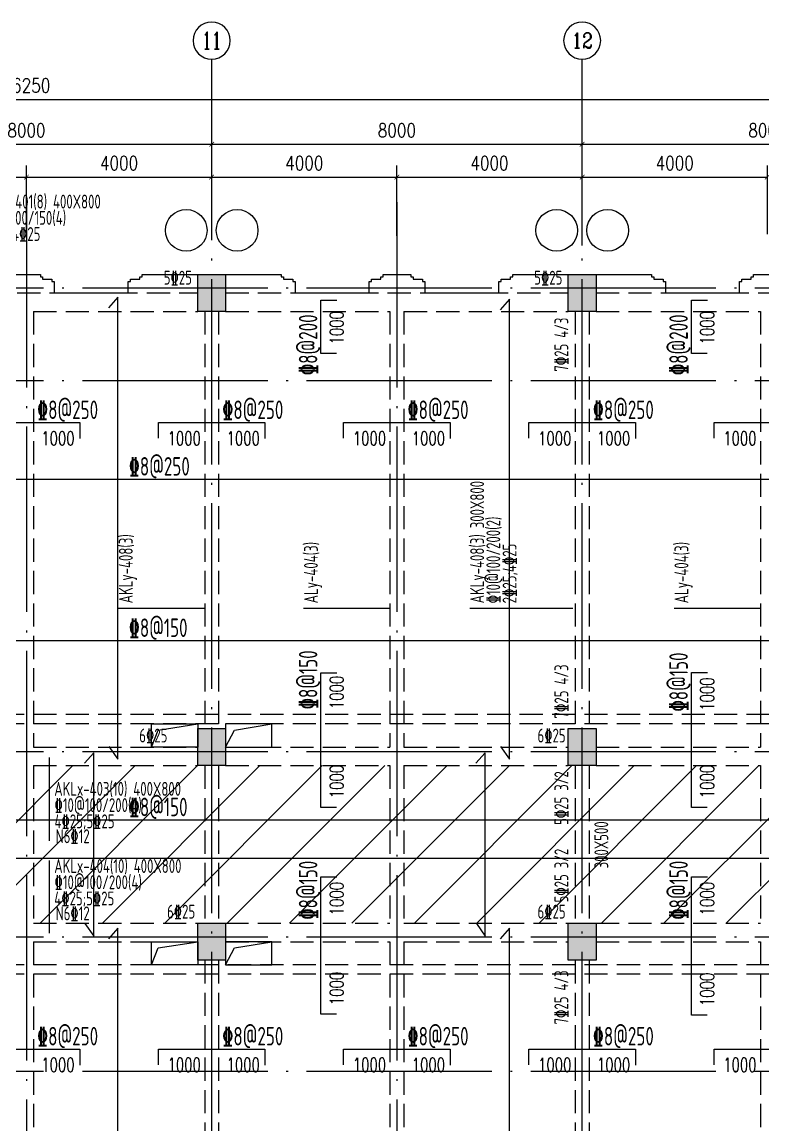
# Model space of a CAD drawing. Header units: millimetres. Extents: x 2998490 to 15040601, y 444546 to 7822218.
# Drawn here: x 14180175 to 14196175, y 7587249 to 7611047 of the extents above; entities that cross this region are included whole.
import ezdxf
from ezdxf.enums import TextEntityAlignment as Align

# ---------------------------------------------------------------- set-up
doc = ezdxf.new("R2010")
doc.units = ezdxf.units.MM
doc.header["$LTSCALE"] = 2000
doc.linetypes.add('DASH', pattern=[0.35, 0.25, -0.1])
doc.linetypes.add('DOTE', pattern=[2.42, 2, -0.2, 0.02, -0.2])
for name, color, linetype in [('3-AXIS', 3, 'Continuous'), ('3-AXIS_TEXT', 7, 'Continuous'), ('3-ban', 84, 'Continuous'), ('3-ban-hatch', 9, 'Continuous'), ('3-ban-rein', 1, 'Continuous'), ('3-ban-TEXT', 7, 'Continuous'), ('3-column-DOWN', 232, 'Continuous'), ('3-COLUMN-UP', 2, 'Continuous'), ('3-dote', 43, 'DOTE'), ('3-HATCH', 8, 'Continuous'), ('3-liang-rein-X', 54, 'Continuous'), ('3-liang-rein-Y', 130, 'Continuous'), ('3-liang-R截面-X', 50, 'Continuous'), ('3-liang-R截面-Y', 70, 'Continuous'), ('3-liang-s-1', 44, 'Continuous'), ('3-liang-xu', 120, 'DASH'), ('3-装饰线脚', 7, 'Continuous'), ('AXIS', 3, 'Continuous'), ('AXIS_TEXT', 7, 'Continuous')]:
    doc.layers.add(name, color=color, linetype=linetype)
doc.layers.add('3-零部件', color=73, linetype='Continuous', lineweight=5)
doc.styles.add('_TCH_AXIS', font='COMPLEX', dxfattribs={"bigfont": 'GBCBIG'})
doc.styles.add('COMPLEX', font='COMPLEX')
doc.styles.add('DIM_FONT', font='SIMPLEX', dxfattribs={"width": 0.8, "bigfont": 'HZTXT'})
doc.styles.add('TJ1', font='tj-romans1.shx', dxfattribs={"width": 0.8, "bigfont": 'tj-hztxt1.shx'})
doc.styles.add('TSSD_Rein', font='Tssdeng.shx', dxfattribs={"width": 0.7, "bigfont": 'hztxt.shx'})
doc.dimstyles.new('DIMN100', dxfattribs={"dimtxt": 300, "dimasz": 100, "dimexe": 250, "dimexo": 300, "dimgap": 150, "dimtad": 1, "dimdec": 0, "dimzin": 0, "dimdsep": 46, "dimtxsty": 'DIM_FONT', "dimblk": 'ARCHTICK', "dimcen": 0.09, "dimclrt": 7, "dimazin": 2, "dimtfac": 1, "dimtdec": 0, "dimtix": 1, "dimtmove": 2, "dimatfit": 3, "dimldrblk": 'ARCHTICK', "dimfxl": 0, "dimtolj": 1, "dimtzin": 0, "dimarcsym": 0})

# ---------------------------------------------------------------- blocks, each defined once
blk = doc.blocks.new('_ArchTick')
at = {"color": 0, "linetype": 'ByBlock', "const_width": 0.15}
blk.add_lwpolyline([(-0.5, -0.5), (0.5, 0.5)], dxfattribs=at)
blk = doc.blocks.new('*D474')
at = {"layer": 'AXIS', "color": 0, "lineweight": -2}
for p, q in [((14176270, 7607234), (14176270, 7608660)), ((14184270, 7607234), (14184270, 7608660)), ((14176270, 7608410), (14184270, 7608410))]:
    blk.add_line(p, q, dxfattribs=at)
at = {"layer": 'Defpoints', "color": 0}
for p in [(14184270, 7608410), (14176270, 7606934), (14184270, 7606934)]:
    blk.add_point(p, dxfattribs=at)
at = {"layer": 'AXIS', "color": 0, "lineweight": -2, "xscale": 100, "yscale": 100, "zscale": 100, "rotation": 180}
blk.add_blockref('_ArchTick', (14176270, 7608410), dxfattribs=at)
at = {"layer": 'AXIS', "color": 0, "lineweight": -2, "xscale": 100, "yscale": 100, "zscale": 100}
blk.add_blockref('_ArchTick', (14184270, 7608410), dxfattribs=at)
at = {"layer": 'AXIS', "color": 7, "insert": (14180270, 7608710), "char_height": 300, "attachment_point": 5, "style": 'DIM_FONT'}
blk.add_mtext('\\A1;8000', dxfattribs=at)
blk = doc.blocks.new('*D475')
at = {"layer": 'AXIS', "color": 0, "lineweight": -2}
for p, q in [((14184270, 7607234), (14184270, 7608660)), ((14192270, 7607234), (14192270, 7608660)), ((14184270, 7608410), (14192270, 7608410))]:
    blk.add_line(p, q, dxfattribs=at)
at = {"layer": 'Defpoints', "color": 0}
for p in [(14192270, 7608410), (14184270, 7606934), (14192270, 7606934)]:
    blk.add_point(p, dxfattribs=at)
at = {"layer": 'AXIS', "color": 0, "lineweight": -2, "xscale": 100, "yscale": 100, "zscale": 100, "rotation": 180}
blk.add_blockref('_ArchTick', (14184270, 7608410), dxfattribs=at)
at = {"layer": 'AXIS', "color": 0, "lineweight": -2, "xscale": 100, "yscale": 100, "zscale": 100}
blk.add_blockref('_ArchTick', (14192270, 7608410), dxfattribs=at)
at = {"layer": 'AXIS', "color": 7, "insert": (14188270, 7608710), "char_height": 300, "attachment_point": 5, "style": 'DIM_FONT'}
blk.add_mtext('\\A1;8000', dxfattribs=at)
blk = doc.blocks.new('*D476')
at = {"layer": 'AXIS', "color": 0, "lineweight": -2}
for p, q in [((14192270, 7607234), (14192270, 7608660)), ((14200270, 7607234), (14200270, 7608660)), ((14192270, 7608410), (14200270, 7608410))]:
    blk.add_line(p, q, dxfattribs=at)
at = {"layer": 'Defpoints', "color": 0}
for p in [(14200270, 7608410), (14192270, 7606934), (14200270, 7606934)]:
    blk.add_point(p, dxfattribs=at)
at = {"layer": 'AXIS', "color": 0, "lineweight": -2, "xscale": 100, "yscale": 100, "zscale": 100, "rotation": 180}
blk.add_blockref('_ArchTick', (14192270, 7608410), dxfattribs=at)
at = {"layer": 'AXIS', "color": 0, "lineweight": -2, "xscale": 100, "yscale": 100, "zscale": 100}
blk.add_blockref('_ArchTick', (14200270, 7608410), dxfattribs=at)
at = {"layer": 'AXIS', "color": 7, "insert": (14196270, 7608710), "char_height": 300, "attachment_point": 5, "style": 'DIM_FONT'}
blk.add_mtext('\\A1;8000', dxfattribs=at)
blk = doc.blocks.new('_AXISO')
blk.add_circle((0, 0), 0.5)
at = {"layer": '3-AXIS_TEXT', "style": 'COMPLEX', "width": 1.041667}
blk.add_attdef('A', text='', height=0.56, dxfattribs=at).set_placement((-0.25, -0.28), (0.25, -0.28), align=Align.FIT)
blk = doc.blocks.new('*D479')
at = {"layer": 'AXIS', "color": 0, "lineweight": -2}
for p, q in [((14138270, 7607536), (14138270, 7609626)), ((14214520, 7607536), (14214520, 7609626)), ((14138270, 7609376), (14214520, 7609376))]:
    blk.add_line(p, q, dxfattribs=at)
at = {"layer": 'Defpoints', "color": 0}
for p in [(14214520, 7609376), (14138270, 7607236), (14214520, 7607236)]:
    blk.add_point(p, dxfattribs=at)
at = {"layer": 'AXIS', "color": 0, "lineweight": -2, "xscale": 100, "yscale": 100, "zscale": 100, "rotation": 180}
blk.add_blockref('_ArchTick', (14138270, 7609376), dxfattribs=at)
at = {"layer": 'AXIS', "color": 0, "lineweight": -2, "xscale": 100, "yscale": 100, "zscale": 100}
blk.add_blockref('_ArchTick', (14214520, 7609376), dxfattribs=at)
at = {"layer": 'AXIS', "color": 7, "insert": (14180271, 7609676), "char_height": 300, "attachment_point": 5, "style": 'DIM_FONT'}
blk.add_mtext('\\A1;76250', dxfattribs=at)
blk = doc.blocks.new('*D1157')
at = {"layer": '3-零部件', "color": 0, "lineweight": -2}
for p, q in [((14176270, 7606294), (14176270, 7607952)), ((14180270, 7606436), (14180270, 7607952)), ((14176270, 7607702), (14180270, 7607702))]:
    blk.add_line(p, q, dxfattribs=at)
at = {"layer": 'Defpoints', "color": 0}
for p in [(14180270, 7607702), (14180270, 7606136), (14176270, 7605994)]:
    blk.add_point(p, dxfattribs=at)
at = {"layer": '3-零部件', "color": 0, "lineweight": -2, "xscale": 100, "yscale": 100, "zscale": 100, "rotation": 180}
blk.add_blockref('_ArchTick', (14176270, 7607702), dxfattribs=at)
at = {"layer": '3-零部件', "color": 0, "lineweight": -2, "xscale": 100, "yscale": 100, "zscale": 100}
blk.add_blockref('_ArchTick', (14180270, 7607702), dxfattribs=at)
at = {"layer": '3-零部件', "color": 7, "insert": (14178270, 7608002), "char_height": 300, "attachment_point": 5, "style": 'DIM_FONT'}
blk.add_mtext('\\A1;4000', dxfattribs=at)
blk = doc.blocks.new('*D1158')
at = {"layer": '3-零部件', "color": 0, "lineweight": -2}
for p, q in [((14180270, 7606436), (14180270, 7607952)), ((14184270, 7606436), (14184270, 7607952)), ((14180270, 7607702), (14184270, 7607702))]:
    blk.add_line(p, q, dxfattribs=at)
at = {"layer": 'Defpoints', "color": 0}
for p in [(14184270, 7607702), (14180270, 7606136), (14184270, 7606136)]:
    blk.add_point(p, dxfattribs=at)
at = {"layer": '3-零部件', "color": 0, "lineweight": -2, "xscale": 100, "yscale": 100, "zscale": 100, "rotation": 180}
blk.add_blockref('_ArchTick', (14180270, 7607702), dxfattribs=at)
at = {"layer": '3-零部件', "color": 0, "lineweight": -2, "xscale": 100, "yscale": 100, "zscale": 100}
blk.add_blockref('_ArchTick', (14184270, 7607702), dxfattribs=at)
at = {"layer": '3-零部件', "color": 7, "insert": (14182270, 7608002), "char_height": 300, "attachment_point": 5, "style": 'DIM_FONT'}
blk.add_mtext('\\A1;4000', dxfattribs=at)
blk = doc.blocks.new('*D1159')
at = {"layer": '3-零部件', "color": 0, "lineweight": -2}
for p, q in [((14184270, 7606436), (14184270, 7607952)), ((14188270, 7606436), (14188270, 7607952)), ((14184270, 7607702), (14188270, 7607702))]:
    blk.add_line(p, q, dxfattribs=at)
at = {"layer": 'Defpoints', "color": 0}
for p in [(14188270, 7607702), (14184270, 7606136), (14188270, 7606136)]:
    blk.add_point(p, dxfattribs=at)
at = {"layer": '3-零部件', "color": 0, "lineweight": -2, "xscale": 100, "yscale": 100, "zscale": 100, "rotation": 180}
blk.add_blockref('_ArchTick', (14184270, 7607702), dxfattribs=at)
at = {"layer": '3-零部件', "color": 0, "lineweight": -2, "xscale": 100, "yscale": 100, "zscale": 100}
blk.add_blockref('_ArchTick', (14188270, 7607702), dxfattribs=at)
at = {"layer": '3-零部件', "color": 7, "insert": (14186270, 7608002), "char_height": 300, "attachment_point": 5, "style": 'DIM_FONT'}
blk.add_mtext('\\A1;4000', dxfattribs=at)
blk = doc.blocks.new('*D1160')
at = {"layer": '3-零部件', "color": 0, "lineweight": -2}
for p, q in [((14188270, 7606436), (14188270, 7607952)), ((14192270, 7606224), (14192270, 7607952)), ((14188270, 7607702), (14192270, 7607702))]:
    blk.add_line(p, q, dxfattribs=at)
at = {"layer": 'Defpoints', "color": 0}
for p in [(14192270, 7607702), (14188270, 7606136), (14192270, 7605924)]:
    blk.add_point(p, dxfattribs=at)
at = {"layer": '3-零部件', "color": 0, "lineweight": -2, "xscale": 100, "yscale": 100, "zscale": 100, "rotation": 180}
blk.add_blockref('_ArchTick', (14188270, 7607702), dxfattribs=at)
at = {"layer": '3-零部件', "color": 0, "lineweight": -2, "xscale": 100, "yscale": 100, "zscale": 100}
blk.add_blockref('_ArchTick', (14192270, 7607702), dxfattribs=at)
at = {"layer": '3-零部件', "color": 7, "insert": (14190270, 7608002), "char_height": 300, "attachment_point": 5, "style": 'DIM_FONT'}
blk.add_mtext('\\A1;4000', dxfattribs=at)
blk = doc.blocks.new('*D1161')
at = {"layer": '3-零部件', "color": 0, "lineweight": -2}
for p, q in [((14192270, 7606224), (14192270, 7607952)), ((14196270, 7606470), (14196270, 7607952)), ((14192270, 7607702), (14196270, 7607702))]:
    blk.add_line(p, q, dxfattribs=at)
at = {"layer": 'Defpoints', "color": 0}
for p in [(14196270, 7607702), (14196270, 7606170), (14192270, 7605924)]:
    blk.add_point(p, dxfattribs=at)
at = {"layer": '3-零部件', "color": 0, "lineweight": -2, "xscale": 100, "yscale": 100, "zscale": 100, "rotation": 180}
blk.add_blockref('_ArchTick', (14192270, 7607702), dxfattribs=at)
at = {"layer": '3-零部件', "color": 0, "lineweight": -2, "xscale": 100, "yscale": 100, "zscale": 100}
blk.add_blockref('_ArchTick', (14196270, 7607702), dxfattribs=at)
at = {"layer": '3-零部件', "color": 7, "insert": (14194270, 7608002), "char_height": 300, "attachment_point": 5, "style": 'DIM_FONT'}
blk.add_mtext('\\A1;4000', dxfattribs=at)

msp = doc.modelspace()

# ---------------------------------------------------------------- hatches: boundary and pattern name
at = {"layer": '3-ban-hatch'}
h = msp.add_hatch(dxfattribs=at)
h.set_pattern_fill('ANSI31', color=8, scale=300, style=0)
h.set_pattern_definition([(45, (14.5, -84100), (-673.51921, 673.51921), [])])
h.paths.add_polyline_path([(14141970.3, 7595002), (14141970.3, 7588602), (14141381.5, 7588602), (14140876.7, 7588297.4), (14138273.2, 7585694.7), (14138044.1, 7585140.6), (14138044.1, 7581461.7), (14138274.4, 7580908.1), (14140876.5, 7578306), (14141430.6, 7578077), (14145109.9, 7578077), (14145663.9, 7578306.2), (14148265.6, 7580907.9), (14148495.3, 7581461.7), (14148495.3, 7583002), (14151970.3, 7583002), (14151970.3, 7588602), (14149970.3, 7588602), (14149970.3, 7591300), (14151970.3, 7591302), (14151970.3, 7591602), (14214820.3, 7591602), (14214820.3, 7595002)])
at = {"layer": '3-HATCH'}
for points in [[(14183970.3, 7605602), (14184570.3, 7605602), (14184570.3, 7604802), (14183970.3, 7604802)], [(14191970.3, 7605602), (14192570.3, 7605602), (14192570.3, 7604802), (14191970.3, 7604802)], [(14183970.3, 7595802), (14184570.3, 7595802), (14184570.3, 7595002), (14183970.3, 7595002)], [(14191970.3, 7595802), (14192570.3, 7595802), (14192570.3, 7595002), (14191970.3, 7595002)], [(14183970.3, 7591602), (14184570.3, 7591602), (14184570.3, 7590802), (14183970.3, 7590802)], [(14191970.3, 7591602), (14192570.3, 7591602), (14192570.3, 7590802), (14191970.3, 7590802)]]:
    msp.add_hatch(color=256, dxfattribs=at).paths.add_polyline_path(points)

# ---------------------------------------------------------------- linework, layer by layer
at = {"layer": '3-AXIS', "color": 15, "linetype": 'DOTE'}
for p, q in [((14184270.3, 7577302), (14184270.3, 7607234.2)), ((14192270.3, 7577302), (14192270.3, 7607234.2)), ((14214520.3, 7605302), (14134833, 7605302)), ((14214520.3, 7603302), (14134833, 7603302)), ((14214520.3, 7595302), (14134833, 7595302)), ((14214520.3, 7591302), (14134833, 7591302)), ((14214520.3, 7588402), (14134833, 7588402))]:
    msp.add_line(p, q, dxfattribs=at)
at = {"layer": '3-ban-rein'}
for points in [[(14182048.9, 7595418.1), (14182242.4, 7595144.4), (14182242.4, 7605109.4), (14182039.3, 7604880.1)], [(14186967.8, 7603893), (14186629.8, 7603893), (14186629.8, 7605043), (14186975.8, 7605043)], [(14190506.8, 7595418.1), (14190700.2, 7595144.4), (14190700.2, 7605069.8), (14190497.1, 7604840.5)], [(14194967.8, 7603893), (14194629.8, 7603893), (14194629.8, 7605043), (14194975.8, 7605043)], [(14179120.3, 7602065.7), (14179120.3, 7602403.7), (14181420.3, 7602403.7), (14181420.3, 7602057.7)], [(14183120.3, 7602065.7), (14183120.3, 7602403.7), (14185420.3, 7602403.7), (14185420.3, 7602057.7)], [(14187120.3, 7602065.7), (14187120.3, 7602403.7), (14189420.3, 7602403.7), (14189420.3, 7602057.7)], [(14191120.3, 7602065.7), (14191120.3, 7602403.7), (14193420.3, 7602403.7), (14193420.3, 7602057.7)], [(14195120.3, 7602065.7), (14195120.3, 7602403.7), (14197420.3, 7602403.7), (14197420.3, 7602057.7)], [(14152126.5, 7600845.4), (14152126.5, 7601183.3), (14214717.6, 7601183.3), (14214717.6, 7600837.3)], [(14152332.3, 7597893.8), (14152058.6, 7597700.4), (14214719.7, 7597700.4), (14214490.4, 7597903.4)], [(14186967.8, 7594102), (14186629.8, 7594102), (14186629.8, 7597002), (14186975.8, 7597002)], [(14194967.8, 7594102), (14194629.8, 7594102), (14194629.8, 7597015.4), (14194975.8, 7597015.4)], [(14181533, 7591597.8), (14181726.4, 7591324.1), (14181726.4, 7595281.4), (14181523.3, 7595052)], [(14189985.9, 7591597.8), (14190179.3, 7591324.1), (14190179.3, 7595281.4), (14189976.2, 7595052)], [(14142126.5, 7593495.5), (14142126.5, 7593833.4), (14214703.5, 7593833.4), (14214703.5, 7593487.4)], [(14142332.3, 7593199.5), (14142058.6, 7593006.1), (14214719.7, 7593006.1), (14214490.4, 7593209.2)], [(14186967.8, 7589636.7), (14186629.8, 7589636.7), (14186629.8, 7592602), (14186975.8, 7592602)], [(14194967.8, 7589617), (14194629.8, 7589617), (14194629.8, 7592602), (14194975.8, 7592602)], [(14182048.9, 7581732.1), (14182242.4, 7581458.4), (14182242.4, 7591492.3), (14182039.3, 7591262.9)], [(14190506.8, 7581736.3), (14190700.2, 7581462.6), (14190700.2, 7591492.3), (14190497.1, 7591262.9)], [(14179120.3, 7588549.4), (14179120.3, 7588887.3), (14181420.3, 7588887.3), (14181420.3, 7588541.3)], [(14183120.3, 7588549.4), (14183120.3, 7588887.3), (14185420.3, 7588887.3), (14185420.3, 7588541.3)], [(14187120.3, 7588549.4), (14187120.3, 7588887.3), (14189420.3, 7588887.3), (14189420.3, 7588541.3)], [(14191120.3, 7588549.4), (14191120.3, 7588887.3), (14193420.3, 7588887.3), (14193420.3, 7588541.3)], [(14195120.3, 7588549.4), (14195120.3, 7588887.3), (14197420.3, 7588887.3), (14197420.3, 7588541.3)]]:
    msp.add_lwpolyline(points, dxfattribs=at)
at = {"layer": '3-column-DOWN'}
for points in [[(14183970.3, 7605602), (14184570.3, 7605602), (14184570.3, 7604802), (14183970.3, 7604802)], [(14191970.3, 7605602), (14192570.3, 7605602), (14192570.3, 7604802), (14191970.3, 7604802)], [(14183970.3, 7595802), (14184570.3, 7595802), (14184570.3, 7595002), (14183970.3, 7595002)], [(14191970.3, 7595802), (14192570.3, 7595802), (14192570.3, 7595002), (14191970.3, 7595002)], [(14183970.3, 7591602), (14184570.3, 7591602), (14184570.3, 7590802), (14183970.3, 7590802)], [(14191970.3, 7591602), (14192570.3, 7591602), (14192570.3, 7590802), (14191970.3, 7590802)]]:
    msp.add_lwpolyline(points, close=True, dxfattribs=at)
at = {"layer": '3-COLUMN-UP'}
for points in [[(14183970.3, 7605602), (14184570.3, 7605602), (14184570.3, 7604802), (14183970.3, 7604802)], [(14191970.3, 7605602), (14192570.3, 7605602), (14192570.3, 7604802), (14191970.3, 7604802)], [(14183970.3, 7595802), (14184570.3, 7595802), (14184570.3, 7595002), (14183970.3, 7595002)], [(14191970.3, 7595802), (14192570.3, 7595802), (14192570.3, 7595002), (14191970.3, 7595002)], [(14183970.3, 7591602), (14184570.3, 7591602), (14184570.3, 7590802), (14183970.3, 7590802)], [(14191970.3, 7591602), (14192570.3, 7591602), (14192570.3, 7590802), (14191970.3, 7590802)]]:
    msp.add_lwpolyline(points, close=True, dxfattribs=at)
at = {"layer": '3-dote'}
for p, q in [((14180270.3, 7607158.4), (14180270.3, 7578976.8)), ((14188270.3, 7607158.4), (14188270.3, 7578976.8))]:
    msp.add_line(p, q, dxfattribs=at)
at = {"layer": '3-liang-R截面-X'}
for p, q in [((14180763.5, 7595174.3), (14180763.5, 7593376.4)), ((14180763.5, 7592954), (14180763.5, 7591385.1))]:
    msp.add_line(p, q, dxfattribs=at)
at = {"layer": '3-liang-R截面-Y'}
for p, q in [((14182256.1, 7598399.7), (14184136, 7598399.7)), ((14186254.9, 7598399.7), (14188134.8, 7598399.7)), ((14189842.6, 7598399.7), (14192072.6, 7598399.7)), ((14194254.9, 7598399.7), (14196134.8, 7598399.7))]:
    msp.add_line(p, q, dxfattribs=at)
at = {"layer": '3-liang-s-1'}
for points in [[(14179970.3, 7605602), (14180570.3, 7605602), (14180570.3, 7605552), (14180620.3, 7605552), (14180620.3, 7605502), (14180820.3, 7605502), (14180820.3, 7605452), (14180870.3, 7605452), (14180870.3, 7605202), (14182470.3, 7605202), (14182470.3, 7605452), (14182520.3, 7605452), (14182520.3, 7605502), (14182720.3, 7605502.2), (14182720.3, 7605552), (14182770.3, 7605552), (14182770.3, 7605602), (14184270.3, 7605602)], [(14184270.3, 7605602), (14185770.3, 7605602), (14185770.3, 7605552), (14185820.3, 7605552), (14185820.3, 7605502), (14186020.3, 7605502), (14186020.3, 7605452), (14186070.3, 7605452), (14186070.3, 7605202), (14187670.3, 7605202), (14187670.3, 7605452), (14187720.3, 7605452), (14187720.3, 7605502), (14187920.3, 7605502), (14187920.3, 7605552), (14187970.3, 7605552), (14187970.3, 7605602), (14188570.3, 7605602), (14188570.3, 7605552), (14188620.3, 7605552), (14188620.3, 7605502), (14188820.3, 7605502), (14188820.3, 7605452), (14188870.3, 7605452), (14188870.3, 7605202), (14190470.3, 7605202), (14190470.3, 7605452), (14190520.3, 7605452), (14190520.3, 7605502), (14190720.3, 7605502.2), (14190720.3, 7605552), (14190770.3, 7605552), (14190770.3, 7605602), (14192270.3, 7605602)], [(14192270.3, 7605602), (14193770.3, 7605602), (14193770.3, 7605552), (14193820.3, 7605552), (14193820.3, 7605502), (14194020.3, 7605502), (14194020.3, 7605452), (14194070.3, 7605452), (14194070.3, 7605202), (14195670.3, 7605202), (14195670.3, 7605452), (14195720.3, 7605452), (14195720.3, 7605502), (14195920.3, 7605502), (14195920.3, 7605552), (14195970.3, 7605552), (14195970.3, 7605602), (14196570.3, 7605602)], [(14182970.3, 7595402), (14183113.8, 7595771.1), (14183970.3, 7595902)], [(14184570.3, 7595402), (14184763.8, 7595771.1), (14185570.3, 7595902)], [(14182970.3, 7590702), (14183113.8, 7591071.1), (14183970.3, 7591202)], [(14184570.3, 7590702), (14184763.8, 7591071.1), (14185570.3, 7591202)]]:
    msp.add_lwpolyline(points, dxfattribs=at)
for points in [[(14182970.3, 7595902), (14183970.3, 7595902), (14183970.3, 7595402), (14182970.3, 7595402)], [(14184570.3, 7595402), (14185570.3, 7595402), (14185570.3, 7595902), (14184570.3, 7595902)], [(14182970.3, 7591202), (14183970.3, 7591202), (14183970.3, 7590702), (14182970.3, 7590702)], [(14184570.3, 7590702), (14185570.3, 7590702), (14185570.3, 7591202), (14184570.3, 7591202)]]:
    msp.add_lwpolyline(points, close=True, dxfattribs=at)
at = {"layer": '3-liang-xu'}
for p, q in [((14176570.3, 7605202), (14183970.3, 7605202)), ((14184570.3, 7605202), (14191970.3, 7605202)), ((14192570.3, 7605202), (14199970.3, 7605202)), ((14180420.3, 7604802), (14180420.3, 7595402)), ((14180420.3, 7604802), (14183970.3, 7604802)), ((14184120.3, 7604802), (14184120.3, 7595802)), ((14184420.3, 7604802), (14184420.3, 7595802)), ((14184570.3, 7604802), (14188120.3, 7604802)), ((14188120.3, 7604802), (14188120.3, 7595402)), ((14188420.3, 7604802), (14188420.3, 7595402)), ((14188420.3, 7604802), (14191970.3, 7604802)), ((14192120.3, 7604802), (14192120.3, 7595802)), ((14192420.3, 7604802), (14192420.3, 7595802)), ((14192570.3, 7604802), (14196120.3, 7604802)), ((14196120.3, 7604802), (14196120.3, 7595402)), ((14214520.3, 7596102), (14152370.3, 7596102)), ((14214520.3, 7595902), (14152370.3, 7595902)), ((14180420.3, 7595402), (14183970.3, 7595402)), ((14184570.3, 7595402), (14188120.3, 7595402)), ((14188420.3, 7595402), (14191970.3, 7595402)), ((14192570.3, 7595402), (14196120.3, 7595402)), ((14180420.3, 7595002), (14180420.3, 7591602)), ((14180420.3, 7595002), (14183970.3, 7595002)), ((14184120.3, 7595002), (14184120.3, 7591602)), ((14184420.3, 7595002), (14184420.3, 7591602)), ((14184570.3, 7595002), (14188120.3, 7595002)), ((14188120.3, 7595002), (14188120.3, 7591602)), ((14188420.3, 7595002), (14188420.3, 7591602)), ((14188420.3, 7595002), (14191970.3, 7595002)), ((14192120.3, 7595002), (14192120.3, 7591602)), ((14192420.3, 7595002), (14192420.3, 7591602)), ((14192570.3, 7595002), (14196120.3, 7595002)), ((14196120.3, 7595002), (14196120.3, 7591602)), ((14180420.3, 7591602), (14183970.3, 7591602)), ((14184567, 7591602), (14188120.3, 7591602)), ((14188420.3, 7591602), (14191970.3, 7591602)), ((14192570.3, 7591602), (14196120.3, 7591602)), ((14180420.3, 7591202), (14183970.3, 7591202)), ((14180420.3, 7591202), (14180420.3, 7581802)), ((14184570.3, 7591202), (14188120.3, 7591202)), ((14188120.3, 7591202), (14188120.3, 7581802)), ((14188420.3, 7591202), (14191970.3, 7591202)), ((14188420.3, 7591202), (14188420.3, 7581802)), ((14192570.3, 7591202), (14196120.3, 7591202)), ((14196120.3, 7591202), (14196120.3, 7581802)), ((14214520.3, 7590702), (14152370.3, 7590702)), ((14184120.3, 7590802), (14184120.3, 7582002)), ((14184420.3, 7590802), (14184420.3, 7582002)), ((14192120.3, 7590802), (14192120.3, 7582002)), ((14192420.3, 7590802), (14192420.3, 7582002)), ((14214520.3, 7590502), (14152370.3, 7590502))]:
    msp.add_line(p, q, dxfattribs=at)
at = {"layer": '3-装饰线脚'}
for centre in [(14183720.3, 7606552), (14184820.3, 7606552), (14191720.3, 7606552), (14192820.3, 7606552)]:
    msp.add_circle(centre, 450, dxfattribs=at)
at = {"layer": 'AXIS'}
for p, q in [((14184270.3, 7606934.2), (14184270.3, 7610246.6)), ((14192270.3, 7606934.2), (14192270.3, 7610246.6))]:
    msp.add_line(p, q, dxfattribs=at)

# ---------------------------------------------------------------- block references
ref = msp.add_blockref('_AXISO', (14184270.3, 7610646.6), dxfattribs=dict(at, xscale=-800, yscale=800, zscale=800, rotation=180))
ref.add_attrib('A', '11', dxfattribs={"layer": 'AXIS_TEXT', "height": 368.76, "style": '_TCH_AXIS'}).set_placement((14184059.6, 7610462.3), (14184481, 7610462.3), align=Align.FIT)
ref = msp.add_blockref('_AXISO', (14192270.3, 7610646.6), dxfattribs=dict(at, xscale=-800, yscale=800, zscale=800, rotation=180))
ref.add_attrib('A', '12', dxfattribs={"layer": 'AXIS_TEXT', "height": 328.45, "style": '_TCH_AXIS'}).set_placement((14192043.5, 7610482.4), (14192497.1, 7610482.4), align=Align.FIT)

# ---------------------------------------------------------------- texts
at = {"layer": '3-ban', "style": 'TSSD_Rein', "width": 0.7}
for s, rotation, p in [('%%1328@200', 89.99419, (14186552.7, 7603431.8, -5065)), ('%%1328@200', 89.99419, (14194552.7, 7603431.8, -5065)), ('%%1328@250', 359.99419, (14180499, 7602480.8, -5065)), ('%%1328@250', 359.99419, (14184499, 7602480.8, -5065)), ('%%1328@250', 359.99419, (14188499, 7602480.8, -5065)), ('%%1328@250', 359.99419, (14192499, 7602480.8, -5065)), ('%%1328@250', 359.99419, (14182479.1, 7601260.4, -5065)), ('%%1328@150', 359.99419, (14182479.1, 7597777.4, -5065)), ('%%1328@150', 89.99419, (14186552.7, 7596220.7, -5065)), ('%%1328@150', 89.99419, (14194552.7, 7596173.7, -5065)), ('%%1328@150', 359.99419, (14182479.1, 7593910.5, -5065)), ('%%1328@150', 89.99419, (14186552.7, 7591680.6, -5065)), ('%%1328@150', 89.99419, (14194552.7, 7591680.6, -5065)), ('%%1328@250', 359.99419, (14180499, 7588964.4, -5065)), ('%%1328@250', 359.99419, (14184499, 7588964.4, -5065)), ('%%1328@250', 359.99419, (14188499, 7588964.4, -5065)), ('%%1328@250', 359.99419, (14192499, 7588964.4, -5065))]:
    msp.add_text(s, height=400, rotation=rotation, dxfattribs=at).set_placement(p)
at = {"layer": '3-ban-TEXT', "style": 'TJ1', "width": 0.7}
for p in [(14187119.7, 7604089.9), (14195119.7, 7604089.9), (14187119.7, 7596221.2), (14195119.7, 7596185.3), (14187119.7, 7594298.9), (14195119.7, 7594298.9), (14187119.7, 7591771.9), (14195119.7, 7591771.9), (14187119.7, 7589833.6), (14195119.7, 7589814)]:
    msp.add_text('1000', height=300, rotation=90, dxfattribs=at).set_placement(p)
for p in [(14180590.2, 7601913.8), (14183317.2, 7601913.8), (14184590.2, 7601913.8), (14187317.2, 7601913.8), (14188590.2, 7601913.8), (14191317.2, 7601913.8), (14192590.2, 7601913.8), (14195317.2, 7601913.8), (14180590.2, 7588397.4), (14183317.2, 7588397.4), (14184590.2, 7588397.4), (14187317.2, 7588397.4), (14188590.2, 7588397.4), (14191317.2, 7588397.4), (14192590.2, 7588397.4), (14195317.2, 7588397.4)]:
    msp.add_text('1000', height=300, dxfattribs=at).set_placement(p)
at = {"layer": '3-liang-rein-X', "style": 'TSSD_Rein', "width": 0.7}
for s, p in [('%%13210@100/150(4)', (14179270.2, 7606672.7)), ('4%%13225;4%%13225', (14179270.2, 7606322.7)), ('5%%13225', (14183234.8, 7605380.2)), ('5%%13225', (14191234.8, 7605380.2)), ('6%%13225', (14182706.4, 7595502)), ('6%%13225', (14191306.4, 7595502)), ('%%13210@100/200(4)', (14180876.4, 7594000.8)), ('4%%13225;5%%13225', (14180876.4, 7593650.8)), ('N6%%13212', (14180901.9, 7593328.8)), ('%%13210@100/200(4)', (14180876.4, 7592336.3)), ('4%%13225;5%%13225', (14180871.1, 7591986.3)), ('N6%%13212', (14180901.9, 7591663.8)), ('6%%13225', (14183306.4, 7591702)), ('6%%13225', (14191306.4, 7591702))]:
    msp.add_text(s, height=300, dxfattribs=at).set_placement(p)
at = {"layer": '3-liang-rein-Y', "style": 'TSSD_Rein', "width": 0.7}
for s, p in [('7%%13225 4/3', (14191971.4, 7603503.2)), ('%%13210@100/200(2)', (14190502.2, 7598503.9)), ('2%%13225;4%%13225', (14190852.2, 7598503.9)), ('7%%13225 4/3', (14191971.4, 7596019.3)), ('5%%13225 3/2', (14191971.4, 7593723.2)), ('5%%13225 3/2', (14191971.4, 7592051)), ('7%%13225 4/3', (14191971.4, 7589417.9))]:
    msp.add_text(s, height=300, rotation=90, dxfattribs=at).set_placement(p)
at = {"layer": '3-liang-R截面-X', "style": 'TSSD_Rein', "width": 0.7}
for s, p in [('AKLx-401(8) 400X800', (14179265.4, 7607022.7)), ('AKLx-403(10) 400X800', (14180871.6, 7594350.8)), ('AKLx-404(10) 400X800', (14180871.6, 7592686.3))]:
    msp.add_text(s, height=300, dxfattribs=at).set_placement(p)
at = {"layer": '3-liang-R截面-Y', "style": 'TSSD_Rein', "width": 0.7}
for s, p in [('AKLy-408(3) 300X800', (14190152.3, 7598503.9)), ('AKLy-408(3)', (14182565.7, 7598503.9)), ('ALy-404(3)', (14186564.5, 7598503.9)), ('ALy-404(3)', (14194564.5, 7598503.9)), ('300X500', (14192834.4, 7592784.7))]:
    msp.add_text(s, height=300, rotation=90, dxfattribs=at).set_placement(p)

# ---------------------------------------------------------------- dimensions: what is measured, and where the dimension line sits
at = {"layer": '3-零部件'}
for base, p1, p2, picture, middle in [((14180270.3, 7607702.2), (14176270.3, 7605994.1), (14180270.3, 7606136.5), '*D1157', (14178270.3, 7608002.2)), ((14184270.3, 7607702.2), (14180270.3, 7606136.5), (14184270.3, 7606136.5), '*D1158', (14182270.3, 7608002.2)), ((14188270.3, 7607702.2), (14184270.3, 7606136.5), (14188270.3, 7606136.5), '*D1159', (14186270.3, 7608002.2)), ((14192270.3, 7607702.2), (14188270.3, 7606136.5), (14192270.3, 7605923.7), '*D1160', (14190270.3, 7608002.2)), ((14196270.3, 7607702.2), (14192270.3, 7605923.7), (14196270.3, 7606169.6), '*D1161', (14194270.3, 7608002.2))]:
    dim = msp.add_linear_dim(base=base, p1=p1, p2=p2, dimstyle='DIMN100', dxfattribs=at)
    dim.commit()
    dim.dimension.update_dxf_attribs({"geometry": picture, "text_midpoint": middle})
at = {"layer": 'AXIS'}
dim = msp.add_linear_dim(base=(14214520.3, 7609375.7), p1=(14138270.3, 7607235.8), p2=(14214520.3, 7607235.8), dimstyle='DIMN100', dxfattribs=at)
dim.commit()
dim.dimension.update_dxf_attribs({"geometry": '*D479', "text_midpoint": (14180271.1, 7609675.7), "dimtype": 160})
for p1, p2, picture, middle in [((14176270.3, 7606934.2), (14184270.3, 7606934.2), '*D474', (14180270.3, 7608710.3)), ((14184270.3, 7606934.2), (14192270.3, 7606934.2), '*D475', (14188270.3, 7608710.3)), ((14192270.3, 7606934.2), (14200270.3, 7606934.2), '*D476', (14196270.3, 7608710.3))]:
    dim = msp.add_aligned_dim(p1=p1, p2=p2, distance=1476.1, dimstyle='DIMN100', dxfattribs=at)
    dim.commit()
    dim.dimension.update_dxf_attribs({"geometry": picture, "text_midpoint": middle})

doc.saveas('drawing.dxf')
